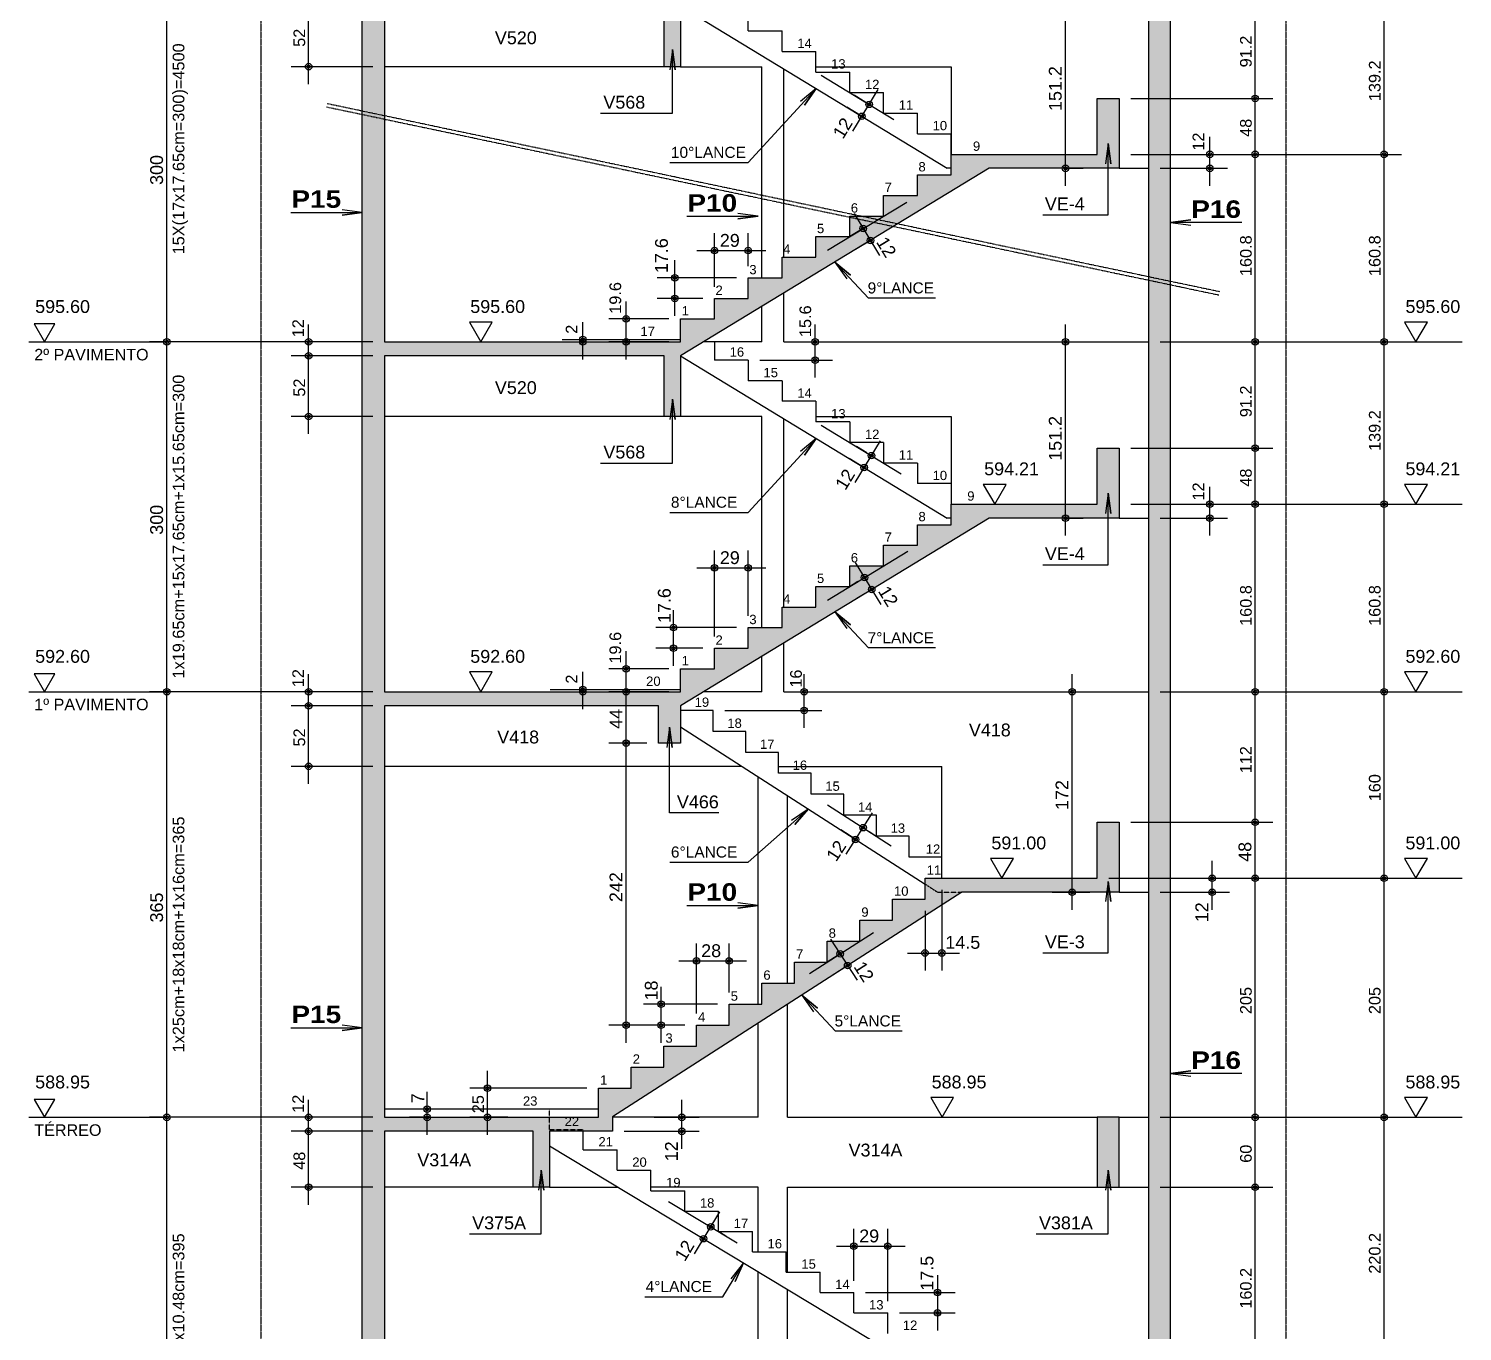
# Model space of a CAD drawing. Extents: x 0 to 5945, y 0 to 4205.
# Drawn here: x 2977 to 4207, y 2349 to 3466 of the extents above; entities that cross this region are included whole.
import ezdxf

# ---------------------------------------------------------------- set-up
doc = ezdxf.new("R2010")
doc.units = 0
doc.header["$MEASUREMENT"] = 0
for name, pattern in [('ESTILO_TQS_0002', [0.4, 0.1, -0.3]), ('ESTILO_TQS_0006', [0.3, 0.2, -0.1]), ('ESTILO_TQS_0007', [2.1, 1.5, -0.2, 0.2, -0.2])]:
    doc.linetypes.add(name, pattern=pattern)
for name, color, linetype in [('MTH-224', 4, 'CONTINUOUS'), ('MTH-230', 1, 'CONTINUOUS'), ('MTH-COTAS7', 31, 'CONTINUOUS'), ('MTH-EIXO-215', 1, 'CONTINUOUS'), ('MTH-EIXO-217', 8, 'CONTINUOUS'), ('MTH-FACE-VIGA', 7, 'CONTINUOUS'), ('MTH-LINHA-CORTE', 5, 'CONTINUOUS'), ('MTH-SIMB_COTA', 3, 'CONTINUOUS'), ('MTH-SOMBRA21', 150, 'CONTINUOUS'), ('MTH-TXT', 4, 'CONTINUOUS'), ('MTH-TXT-NEGRITO', 5, 'CONTINUOUS'), ('MTH-TXT-NOTAS', 3, 'CONTINUOUS'), ('MTH-VIGA-INVERTIDA', 7, 'ESTILO_TQS_0002')]:
    doc.layers.add(name, color=color, linetype=linetype)
doc.styles.add('TQS_ARIAL', font='arial.ttf')
doc.styles.add('TQS_ARIAL_BLACK', font='ariblk.ttf')

msp = doc.modelspace()

# ---------------------------------------------------------------- linework, layer by layer
at = {"layer": 'MTH-224', "linetype": 'Continuous'}
for points in [[(2982.285921, 3212.512224), (2991.142172, 3197.173489), (2999.997542, 3212.512224), (2982.285921, 3212.512224)], [(3355.32862, 3214.173489), (3365.143623, 3197.173489), (3374.958564, 3214.173489), (3355.32862, 3214.173489)], [(4157.123529, 3214.173489), (4166.938531, 3197.173489), (4176.753473, 3214.173489), (4157.123529, 3214.173489)], [(3795.930524, 3074.997019), (3805.745527, 3057.997019), (3815.560468, 3074.997019), (3795.930524, 3074.997019)], [(4157.123529, 3074.997019), (4166.938531, 3057.997019), (4176.753473, 3074.997019), (4157.123529, 3074.997019)], [(3355.32862, 2914.173489), (3365.143623, 2897.173489), (3374.958564, 2914.173489), (3355.32862, 2914.173489)], [(4157.123529, 2914.173489), (4166.938531, 2897.173489), (4176.753473, 2914.173489), (4157.123529, 2914.173489)], [(2982.285921, 2912.512224), (2991.142172, 2897.173489), (2999.997542, 2912.512224), (2982.285921, 2912.512224)], [(3802.133055, 2754.173489), (3811.948058, 2737.173489), (3821.762999, 2754.173489), (3802.133055, 2754.173489)], [(4157.123529, 2754.173489), (4166.938531, 2737.173489), (4176.753473, 2754.173489), (4157.123529, 2754.173489)], [(2982.285921, 2547.512224), (2991.142172, 2532.173489), (2999.997542, 2547.512224), (2982.285921, 2547.512224)], [(3750.916202, 2549.173489), (3760.731204, 2532.173489), (3770.546146, 2549.173489), (3750.916202, 2549.173489)], [(4157.123529, 2549.173489), (4166.938531, 2532.173489), (4176.753473, 2549.173489), (4157.123529, 2549.173489)]]:
    msp.add_lwpolyline(points, dxfattribs=at)
at = {"layer": 'MTH-230', "linetype": 'Continuous'}
for p, q in [((3657.037167, 3425.812862), (3719.241651, 3387.960235)), ((3662.425238, 3275.812862), (3730.258094, 3317.090462)), ((3657.037167, 3125.812862), (3725.538599, 3084.128421)), ((3662.425238, 2975.812862), (3731.383666, 3017.775394)), ((3662.441966, 2800.198713), (3717.107063, 2765.056865)), ((3646.931393, 2655.49861), (3701.851012, 2690.80408)), ((3526.175976, 2460.102578), (3585.003874, 2424.647083))]:
    msp.add_line(p, q, dxfattribs=at)
at = {"layer": 'MTH-COTAS7', "linetype": 'Continuous'}
for p, q in [((3095.977288, 3182.173489), (3095.977288, 3512.173489)), ((3866.453418, 3330.997019), (3866.453418, 3512.173489)), ((4029.073824, 3390.997019), (4029.073824, 3512.173489)), ((4139.553257, 3342.997019), (4139.553257, 3512.173489)), ((3217.542299, 3418.173489), (3217.542299, 3500.173489)), ((3272.481207, 3433.173489), (3202.542299, 3433.173489)), ((4029.073824, 3342.997019), (4029.073824, 3420.997019)), ((3684.013151, 3377.791597), (3705.846198, 3413.670571)), ((3695.201483, 3402.58914), (3685.234661, 3408.654144)), ((3922.481202, 3405.997019), (4044.073824, 3405.997019)), ((3922.481202, 3405.997019), (4044.073824, 3405.997019)), ((3690.701207, 3391.28073), (3678.996724, 3398.403134)), ((3990.215479, 3330.997019), (3990.215479, 3372.997019)), ((4029.073824, 3182.173489), (4029.073824, 3372.997019)), ((4139.553257, 3182.173489), (4139.553257, 3372.997019)), ((3922.481202, 3357.997019), (4154.553257, 3357.997019)), ((3922.481202, 3357.997019), (4154.553257, 3357.997019)), ((3986.516278, 3357.997019), (4005.215479, 3357.997019)), ((4015.215479, 3357.997019), (4044.073824, 3357.997019)), ((4015.215479, 3357.997019), (4044.073824, 3357.997019)), ((3866.663282, 3345.997019), (3881.453418, 3345.997019)), ((3947.481205, 3345.997019), (4005.215479, 3345.997019)), ((3685.131666, 3307.189105), (3706.964924, 3271.309784)), ((3694.258485, 3295.184006), (3680.115239, 3286.577568)), ((3565.481202, 3244.467607), (3565.481202, 3290.414995)), ((3594.481202, 3262.114666), (3594.481202, 3290.414995)), ((3701.199105, 3285.360117), (3686.353387, 3276.326211)), ((3550.481202, 3275.414995), (3609.481202, 3275.414995)), ((3531.461225, 3219.467607), (3531.461225, 3267.114666)), ((3584.481202, 3252.114666), (3516.461225, 3252.114666)), ((3555.481202, 3234.467607), (3516.461225, 3234.467607)), ((3489.831724, 3182.173489), (3489.831724, 3231.820548)), ((3095.977288, 2882.173489), (3095.977288, 3212.173489)), ((3217.542299, 3170.173489), (3217.542299, 3212.173489)), ((3452.512721, 3182.173489), (3452.512721, 3214.173489)), ((3526.481202, 3216.820548), (3474.831724, 3216.820548)), ((3651.764009, 3166.526431), (3651.764009, 3212.173489)), ((3866.453418, 3030.997019), (3866.453418, 3212.173489)), ((4029.073824, 3090.997019), (4029.073824, 3212.173489)), ((4139.553257, 3042.997019), (4139.553257, 3212.173489)), ((2977.491118, 3197.173489), (3095.977288, 3197.173489)), ((3253.481207, 3197.173489), (3080.977288, 3197.173489)), ((3253.481207, 3197.173489), (3080.977288, 3197.173489)), ((3272.481207, 3197.173489), (3202.542299, 3197.173489)), ((3217.542299, 3118.173489), (3217.542299, 3200.173489)), ((3460.240665, 3197.173489), (3467.512721, 3197.173489)), ((3460.392135, 3199.173489), (3467.512721, 3199.173489)), ((3526.481202, 3197.173489), (3474.831724, 3197.173489)), ((3651.127767, 3197.173489), (3666.764009, 3197.173489)), ((3869.13831, 3197.173489), (3881.453418, 3197.173489)), ((3947.481205, 3197.173489), (4154.553257, 3197.173489)), ((3947.481205, 3197.173489), (4154.553257, 3197.173489)), ((3947.481205, 3197.173489), (4044.073824, 3197.173489)), ((4005.777515, 3197.173489), (4044.073824, 3197.173489)), ((4139.553257, 3197.173489), (4206.66094, 3197.173489)), ((3272.481207, 3185.173489), (3202.542299, 3185.173489)), ((3272.481207, 3185.173489), (3202.542299, 3185.173489)), ((3604.481202, 3181.526431), (3666.764009, 3181.526431)), ((3272.481207, 3133.173489), (3202.542299, 3133.173489)), ((3686.047893, 3076.552584), (3707.881309, 3112.432166)), ((4029.073824, 3042.997019), (4029.073824, 3120.997019)), ((3695.972513, 3102.119954), (3687.269772, 3107.415739)), ((3922.481202, 3105.997019), (4044.073824, 3105.997019)), ((3922.481202, 3105.997019), (4044.073824, 3105.997019)), ((3693.531307, 3089.557727), (3681.031466, 3097.164122)), ((3990.215479, 3030.997019), (3990.215479, 3072.997019)), ((4029.073824, 2882.173489), (4029.073824, 3072.997019)), ((4139.553257, 2882.173489), (4139.553257, 3072.997019)), ((3922.481202, 3057.997019), (4154.553257, 3057.997019)), ((3922.481202, 3057.997019), (4154.553257, 3057.997019)), ((3932.481202, 3057.997019), (4044.073824, 3057.997019)), ((3986.516278, 3057.997019), (4005.215479, 3057.997019)), ((4015.215479, 3057.997019), (4044.073824, 3057.997019)), ((4139.553257, 3057.997019), (4206.66094, 3057.997019)), ((3866.663282, 3045.997019), (3881.453418, 3045.997019)), ((3947.481205, 3045.997019), (4005.215479, 3045.997019)), ((3565.481202, 2944.467607), (3565.481202, 3018.313555)), ((3594.481202, 2962.114666), (3594.481202, 3018.313555)), ((3550.481202, 3003.313555), (3609.481202, 3003.313555)), ((3686.222785, 3007.853072), (3708.055939, 2971.973923)), ((3688.361797, 2991.595758), (3681.206358, 2987.241535)), ((3694.573559, 2981.328579), (3687.444402, 2976.99035)), ((3530.24789, 2919.467607), (3530.24789, 2967.114666)), ((3584.481202, 2952.114666), (3515.24789, 2952.114666)), ((3489.831724, 2882.173489), (3489.831724, 2931.820548)), ((3555.481202, 2934.467607), (3515.24789, 2934.467607)), ((3452.512721, 2882.173489), (3452.512721, 2914.173489)), ((3526.481202, 2916.820548), (3474.831724, 2916.820548)), ((3095.977288, 2517.173489), (3095.977288, 2912.173489)), ((3217.542299, 2870.173489), (3217.542299, 2912.173489)), ((3489.831724, 2838.173489), (3489.831724, 2912.173489)), ((3642.451827, 2866.173489), (3642.451827, 2912.173489)), ((3872.234979, 2710.173489), (3872.234979, 2912.173489)), ((4029.073824, 2770.173489), (4029.073824, 2912.173489)), ((4139.553257, 2722.173489), (4139.553257, 2912.173489)), ((2977.491118, 2897.173489), (3095.977288, 2897.173489)), ((3253.481207, 2897.173489), (3080.977288, 2897.173489)), ((3253.481207, 2897.173489), (3080.977288, 2897.173489)), ((3272.481207, 2897.173489), (3202.542299, 2897.173489)), ((3217.542299, 2818.173489), (3217.542299, 2900.173489)), ((3460.240665, 2897.173489), (3467.512721, 2897.173489)), ((3460.392135, 2899.173489), (3467.512721, 2899.173489)), ((3526.481202, 2897.173489), (3474.831724, 2897.173489)), ((3490.656463, 2897.173489), (3474.831724, 2897.173489)), ((3634.981206, 2897.173489), (3657.451827, 2897.173489)), ((3872.88213, 2897.173489), (3887.234979, 2897.173489)), ((3947.481205, 2897.173489), (4154.553257, 2897.173489)), ((3947.481205, 2897.173489), (4044.073824, 2897.173489)), ((3947.481205, 2897.173489), (4154.553257, 2897.173489)), ((4024.093691, 2897.173489), (4044.073824, 2897.173489)), ((4139.553257, 2897.173489), (4206.66094, 2897.173489)), ((3272.481207, 2885.173489), (3202.542299, 2885.173489)), ((3272.481207, 2885.173489), (3202.542299, 2885.173489)), ((3574.481202, 2881.173489), (3657.451827, 2881.173489)), ((3489.831724, 2596.173489), (3489.831724, 2868.173489)), ((3507.481202, 2853.173489), (3474.831724, 2853.173489)), ((3507.481202, 2853.173489), (3474.831724, 2853.173489)), ((3272.481207, 2833.173489), (3202.542299, 2833.173489)), ((3678.364092, 2757.865259), (3701.0759, 2793.194738)), ((4029.073824, 2722.173489), (4029.073824, 2800.173489)), ((3686.67712, 2770.353294), (3673.857778, 2778.5943)), ((3922.481202, 2785.173489), (4044.073824, 2785.173489)), ((3993.277513, 2785.173489), (4044.073824, 2785.173489)), ((3698.186299, 2777.220213), (3705.582213, 2772.465697)), ((3992.118312, 2710.173489), (3992.118312, 2752.173489)), ((4029.073824, 2517.173489), (4029.073824, 2752.173489)), ((4139.553257, 2517.173489), (4139.553257, 2752.173489)), ((3903.481202, 2737.173489), (4044.073824, 2737.173489)), ((3903.481202, 2737.173489), (4154.553257, 2737.173489)), ((3903.481202, 2737.173489), (4154.553257, 2737.173489)), ((3966.481205, 2737.173489), (4007.118312, 2737.173489)), ((3983.777513, 2737.173489), (4044.073824, 2737.173489)), ((4139.553257, 2737.173489), (4206.66094, 2737.173489)), ((3760.481202, 2727.173489), (3760.481202, 2658.093479)), ((3854.993415, 2725.173489), (3887.234979, 2725.173489)), ((3947.481205, 2725.173489), (4007.118312, 2725.173489)), ((3745.981205, 2709.173489), (3745.981205, 2658.093479)), ((3549.981205, 2621.173489), (3549.981205, 2681.254391)), ((3577.981205, 2639.173489), (3577.981205, 2681.254391)), ((3665.068146, 2684.990077), (3687.779912, 2649.660663)), ((3672.858222, 2672.165858), (3660.561833, 2664.261036)), ((3730.981205, 2673.093479), (3775.481202, 2673.093479)), ((3534.981205, 2666.254391), (3592.981205, 2666.254391)), ((3678.106959, 2661.27446), (3667.050871, 2654.166976)), ((3519.661304, 2596.173489), (3519.661304, 2644.173489)), ((3567.981205, 2629.173489), (3504.661304, 2629.173489)), ((3539.981205, 2611.173489), (3474.831724, 2611.173489)), ((3539.981205, 2611.173489), (3504.661304, 2611.173489)), ((3370.788961, 2517.173489), (3370.788961, 2572.173489)), ((3455.981205, 2557.173489), (3355.788961, 2557.173489)), ((3095.977288, 2122.173489), (3095.977288, 2547.173489)), ((3217.542299, 2505.173489), (3217.542299, 2547.173489)), ((3319.122039, 2517.173489), (3319.122039, 2554.173489)), ((3537.406054, 2505.173489), (3537.406054, 2547.173489)), ((4029.073824, 2457.173489), (4029.073824, 2547.173489)), ((4139.553257, 2296.956098), (4139.553257, 2547.173489)), ((2977.491118, 2532.173489), (3095.977288, 2532.173489)), ((3253.481207, 2532.173489), (3080.977288, 2532.173489)), ((3253.481207, 2532.173489), (3080.977288, 2532.173489)), ((3272.481207, 2532.173489), (3202.542299, 2532.173489)), ((3217.542299, 2457.173489), (3217.542299, 2535.173489)), ((3319.112812, 2539.173489), (3304.122039, 2539.173489)), ((3317.087655, 2532.173489), (3304.122039, 2532.173489)), ((3388.195435, 2532.173489), (3355.788961, 2532.173489)), ((3513.789892, 2532.173489), (3552.406054, 2532.173489)), ((3947.481205, 2532.173489), (4154.553257, 2532.173489)), ((3947.481205, 2532.173489), (4044.073824, 2532.173489)), ((3947.481205, 2532.173489), (4154.553257, 2532.173489)), ((3966.481205, 2532.173489), (4044.073824, 2532.173489)), ((4139.553257, 2532.173489), (4206.66094, 2532.173489)), ((3272.481207, 2520.173489), (3202.542299, 2520.173489)), ((3272.481207, 2520.173489), (3202.542299, 2520.173489)), ((3487.981205, 2520.173489), (3552.406054, 2520.173489)), ((4029.073824, 2296.956098), (4029.073824, 2487.173489)), ((3272.481207, 2472.173489), (3202.542299, 2472.173489)), ((3947.481205, 2472.173489), (4044.073824, 2472.173489)), ((4005.777515, 2472.173489), (4044.073824, 2472.173489)), ((3548.32573, 2415.227139), (3570.006385, 2451.199767)), ((3684.981205, 2391.869142), (3684.981205, 2436.644795)), ((3713.981205, 2374.390881), (3713.981205, 2436.644795)), ((3570.610746, 2433.321802), (3575.110544, 2430.60978)), ((3669.981205, 2421.644795), (3728.981205, 2421.644795)), ((3756.724076, 2396.869142), (3756.724076, 2349.390881)), ((3694.981205, 2381.869142), (3771.724076, 2381.869142)), ((3723.981205, 2364.390881), (3771.724076, 2364.390881))]:
    msp.add_line(p, q, dxfattribs=at)
for points in [[(3467.826026, 3393.173489), (3529.481202, 3393.173489), (3529.481202, 3447.94848), (3531.765411, 3430.598195), (3529.481202, 3447.94848), (3527.196994, 3430.598195)], [(3527.282415, 3350.934424), (3594.372249, 3350.934424), (3652.656699, 3414.427888), (3642.606434, 3400.101612), (3652.656699, 3414.427888), (3639.240976, 3403.190968)], [(3847.0709, 3305.997019), (3902.981202, 3305.997019), (3902.981202, 3367.31362), (3905.265411, 3349.963335), (3902.981202, 3367.31362), (3900.696994, 3349.963335)], [(3202.302173, 3308.145797), (3263.481207, 3308.145797), (3246.130922, 3305.861588), (3263.481207, 3308.145797), (3246.130922, 3310.430005)], [(3541.802172, 3304.836565), (3602.981206, 3304.836565), (3585.630921, 3302.552357), (3602.981206, 3304.836565), (3585.630921, 3307.120774)], [(4017.66024, 3299.509263), (3956.481205, 3299.509263), (3973.83149, 3301.793472), (3956.481205, 3299.509263), (3973.83149, 3297.225055)], [(3754.867627, 3234.70322), (3697.660951, 3234.70322), (3668.663282, 3265.561676), (3682.209234, 3254.482093), (3668.663282, 3265.561676), (3678.88006, 3251.35367)], [(3467.826026, 3093.173489), (3529.481202, 3093.173489), (3529.481202, 3147.94848), (3531.765411, 3130.598195), (3529.481202, 3147.94848), (3527.196994, 3130.598195)], [(3527.282415, 3050.934424), (3594.372249, 3050.934424), (3652.656699, 3114.427888), (3642.606434, 3100.101612), (3652.656699, 3114.427888), (3639.240976, 3103.190968)], [(3847.0709, 3005.997019), (3902.981202, 3005.997019), (3902.981202, 3067.31362), (3905.265411, 3049.963335), (3902.981202, 3067.31362), (3900.696994, 3049.963335)], [(3754.867627, 2934.70322), (3697.660951, 2934.70322), (3668.663282, 2965.561676), (3682.209234, 2954.482093), (3668.663282, 2965.561676), (3678.88006, 2951.35367)], [(3569.301573, 2793.173489), (3526.981202, 2793.173489), (3526.981202, 2866.761315), (3529.265411, 2849.41103), (3526.981202, 2866.761315), (3524.696994, 2849.41103)], [(3527.282415, 2750.934424), (3594.372249, 2750.934424), (3645.938738, 2796.540395), (3634.455376, 2783.335001), (3645.938738, 2796.540395), (3631.428855, 2786.757077)], [(3847.0709, 2673.173489), (3902.981202, 2673.173489), (3902.981202, 2734.490091), (3905.265411, 2717.139806), (3902.981202, 2734.490091), (3900.696994, 2717.139806)], [(3541.802172, 2713.923666), (3602.981206, 2713.923666), (3585.630921, 2711.639457), (3602.981206, 2713.923666), (3585.630921, 2716.207874)], [(3726.499646, 2606.105357), (3669.29297, 2606.105357), (3640.295301, 2636.963813), (3653.841253, 2625.88423), (3640.295301, 2636.963813), (3650.512079, 2622.755807)], [(3202.302173, 2608.988795), (3263.481207, 2608.988795), (3246.130922, 2606.704587), (3263.481207, 2608.988795), (3246.130922, 2611.273003)], [(4017.66024, 2569.706024), (3956.481205, 2569.706024), (3973.83149, 2571.990232), (3956.481205, 2569.706024), (3973.83149, 2567.421815)], [(3355.326028, 2432.173489), (3416.981205, 2432.173489), (3416.981205, 2486.94848), (3419.265413, 2469.598195), (3416.981205, 2486.94848), (3414.696997, 2469.598195)], [(3841.326026, 2432.173489), (3902.981202, 2432.173489), (3902.981202, 2486.94848), (3905.265411, 2469.598195), (3902.981202, 2486.94848), (3900.696994, 2469.598195)], [(3505.632545, 2378.328766), (3572.722379, 2378.328766), (3590.429039, 2407.362544), (3583.34534, 2391.360319), (3590.429039, 2407.362544), (3579.44503, 2393.738978)]]:
    msp.add_lwpolyline(points, dxfattribs=at)
at = {"layer": 'MTH-EIXO-215', "linetype": 'Continuous'}
for p, q in [((3434.859537, 3199.173489), (3536.481202, 3199.173489)), ((3424.691154, 2899.173489), (3536.481202, 2899.173489)), ((3465.981205, 2539.173489), (3282.481207, 2539.173489))]:
    msp.add_line(p, q, dxfattribs=at)
at = {"layer": 'MTH-EIXO-217', "linetype": 'ESTILO_TQS_0007'}
for p, q in [((3176.501102, 3877.013729), (3176.501102, 1319.108542)), ((4055.323308, 3877.013729), (4055.323308, 1320.368833)), ((3232.762017, 3398.715164), (3997.774762, 3237.474354)), ((3233.38073, 3401.65067), (3998.393475, 3240.40986))]:
    msp.add_line(p, q, dxfattribs=at)
at = {"layer": 'MTH-FACE-VIGA', "linetype": 'Continuous'}
for p, q in [((3536.481202, 3485.126334), (3765.117043, 3345.997019)), ((3594.481202, 3463.879372), (3594.481202, 3481.526431)), ((3594.481202, 3463.879372), (3623.481202, 3463.879372)), ((3623.481202, 3446.232313), (3623.481202, 3463.879372)), ((3623.481202, 3446.232313), (3652.481202, 3446.232313)), ((3652.481202, 3428.585254), (3652.481202, 3446.232313)), ((3522.481202, 3433.173489), (3282.481207, 3433.173489)), ((3536.481202, 3433.173489), (3605.981206, 3433.173489)), ((3605.981206, 3252.114666), (3605.981206, 3433.173489)), ((3624.981206, 3269.761725), (3624.981206, 3431.272376)), ((3652.481202, 3433.173489), (3768.481202, 3433.173489)), ((3768.481202, 3433.173489), (3768.481202, 3357.997019)), ((3652.481202, 3428.585254), (3681.481202, 3428.585254)), ((3681.481202, 3410.938195), (3681.481202, 3428.585254)), ((3681.481202, 3410.938195), (3710.481202, 3410.938195)), ((3710.481202, 3393.291136), (3710.481202, 3410.938195)), ((3710.481202, 3393.291136), (3739.481202, 3393.291136)), ((3739.481202, 3375.644078), (3739.481202, 3393.291136)), ((3739.481202, 3375.644078), (3768.481202, 3375.644078)), ((3768.481202, 3357.997019), (3768.481202, 3375.644078)), ((3768.481202, 3345.997019), (3765.117043, 3345.997019)), ((3912.481202, 3345.997019), (3937.481205, 3345.997019)), ((3624.981206, 3197.173489), (3624.981206, 3238.980292)), ((3605.981206, 3197.173489), (3605.981206, 3227.418425)), ((3605.981206, 3197.173489), (3556.27951, 3197.173489)), ((3565.481202, 3197.173489), (3565.481202, 3181.526431)), ((3624.981206, 3197.173489), (3937.481205, 3197.173489)), ((3536.481202, 3185.126334), (3765.117043, 3045.997019)), ((3594.481202, 3181.526431), (3565.481202, 3181.526431)), ((3594.481202, 3181.526431), (3594.481202, 3163.879372)), ((3623.481202, 3163.879372), (3594.481202, 3163.879372)), ((3623.481202, 3163.879372), (3623.481202, 3146.232313)), ((3652.481202, 3146.232313), (3623.481202, 3146.232313)), ((3652.481202, 3146.232313), (3652.481202, 3128.585254)), ((3522.481202, 3133.173489), (3282.481207, 3133.173489)), ((3624.981206, 2969.761725), (3624.981206, 3131.272376)), ((3652.481202, 3133.173489), (3768.481202, 3133.173489)), ((3681.481202, 3128.585254), (3652.481202, 3128.585254)), ((3681.481202, 3128.585254), (3681.481202, 3110.938195)), ((3768.481202, 3133.173489), (3768.481202, 3075.644078)), ((3710.481202, 3110.938195), (3681.481202, 3110.938195)), ((3710.481202, 3110.938195), (3710.481202, 3093.291136)), ((3739.481202, 3093.291136), (3710.481202, 3093.291136)), ((3739.481202, 3093.291136), (3739.481202, 3075.644078)), ((3768.481202, 3075.644078), (3739.481202, 3075.644078)), ((3768.481202, 3075.644078), (3768.481202, 3057.997019)), ((3768.481202, 3045.997019), (3765.117043, 3045.997019)), ((3912.481202, 3045.997019), (3937.481205, 3045.997019)), ((3624.981206, 2897.173489), (3624.981206, 2938.980292)), ((3605.981206, 2897.173489), (3605.981206, 2927.418426)), ((3605.981206, 2897.173489), (3556.278695, 2897.173489)), ((3624.981206, 2897.173489), (3937.481205, 2897.173489)), ((3564.481202, 2881.173489), (3536.481202, 2881.173489)), ((3564.481202, 2863.173489), (3564.481202, 2881.173489)), ((3536.481202, 2866.908449), (3745.981278, 2732.228989)), ((3592.481202, 2863.173489), (3564.481202, 2863.173489)), ((3592.481202, 2845.173489), (3592.481202, 2863.173489)), ((3620.481202, 2845.173489), (3592.481202, 2845.173489)), ((3620.481202, 2827.173489), (3620.481202, 2845.173489)), ((3588.957479, 2833.173489), (3282.481207, 2833.173489)), ((3620.481202, 2833.173489), (3760.481202, 2833.173489)), ((3648.481202, 2827.173489), (3620.481202, 2827.173489)), ((3648.481202, 2809.173489), (3648.481202, 2827.173489)), ((3760.481202, 2737.173489), (3760.481202, 2833.173489)), ((3602.981206, 2629.173489), (3602.981206, 2824.15818)), ((3627.981206, 2647.173489), (3627.981206, 2808.568766)), ((3676.481202, 2809.173489), (3648.481202, 2809.173489)), ((3676.481202, 2791.173489), (3676.481202, 2809.173489)), ((3704.481202, 2791.173489), (3676.481202, 2791.173489)), ((3704.481202, 2773.173489), (3704.481202, 2791.173489)), ((3732.481202, 2773.173489), (3704.481202, 2773.173489)), ((3732.481202, 2755.173489), (3732.481202, 2773.173489)), ((3760.481202, 2755.173489), (3732.481202, 2755.173489)), ((3760.481202, 2737.173489), (3760.481202, 2755.173489)), ((3912.481202, 2725.173489), (3937.481205, 2725.173489)), ((3627.981206, 2532.173489), (3627.981206, 2629.050647)), ((3602.981206, 2532.173489), (3602.981206, 2612.979219)), ((3602.981206, 2532.173489), (3477.981205, 2532.173489)), ((3627.981206, 2532.173489), (3893.481202, 2532.173489)), ((3912.481202, 2532.173489), (3937.481205, 2532.173489)), ((3452.981205, 2504.216968), (3452.981205, 2520.173489)), ((3423.981205, 2507.684255), (3768.64459, 2299.956098)), ((3452.981205, 2504.216968), (3481.981205, 2504.216968)), ((3481.981205, 2486.738707), (3481.981205, 2504.216968)), ((3481.981205, 2486.738707), (3510.981205, 2486.738707)), ((3510.981205, 2469.260446), (3510.981205, 2486.738707)), ((3409.981205, 2472.173489), (3282.481207, 2472.173489)), ((3423.981205, 2472.173489), (3482.900809, 2472.173489)), ((3602.981206, 2472.173489), (3510.981205, 2472.173489)), ((3602.981206, 2416.825663), (3602.981206, 2472.173489)), ((3627.981206, 2399.347403), (3627.981206, 2472.173489)), ((3627.981206, 2472.173489), (3893.481202, 2472.173489)), ((3912.481202, 2472.173489), (3937.481205, 2472.173489)), ((3510.981205, 2469.260446), (3539.981205, 2469.260446)), ((3539.981205, 2451.782185), (3539.981205, 2469.260446)), ((3539.981205, 2451.782185), (3568.981205, 2451.782185)), ((3568.981205, 2434.303924), (3568.981205, 2451.782185)), ((3568.981205, 2434.303924), (3597.981205, 2434.303924)), ((3597.981205, 2416.825663), (3597.981205, 2434.303924)), ((3597.981205, 2416.825663), (3626.981205, 2416.825663)), ((3626.981205, 2399.347403), (3626.981205, 2416.825663)), ((3602.981206, 2207.086533), (3602.981206, 2399.801196)), ((3626.981205, 2399.347403), (3655.981205, 2399.347403)), ((3655.981205, 2381.869142), (3655.981205, 2399.347403)), ((3627.981206, 2224.564794), (3627.981206, 2384.73373)), ((3655.981205, 2381.869142), (3684.981205, 2381.869142)), ((3684.981205, 2364.390881), (3684.981205, 2381.869142)), ((3684.981205, 2364.390881), (3713.981205, 2364.390881)), ((3713.981205, 2346.91262), (3713.981205, 2364.390881))]:
    msp.add_line(p, q, dxfattribs=at)
msp.add_lwpolyline([(3605.981206, 2952.114666), (3605.981206, 3133.173489), (3536.481202, 3133.173489)], dxfattribs=at)
at = {"layer": 'MTH-LINHA-CORTE', "linetype": 'Continuous'}
for points in [[(3263.481207, 1657.173489), (3263.481207, 3862.013729)], [(3937.481205, 3862.013729), (3937.481205, 1657.173489), (3885.628731, 1657.173489), (3885.628731, 1412.173489), (4055.323308, 1412.173489), (4055.323308, 1657.173489), (3956.481205, 1657.173489), (3956.481205, 3862.013729), (3937.481205, 3862.013729)], [(3282.481207, 3485.173489), (3282.481207, 3197.173489), (3536.481202, 3197.173489), (3536.481202, 3216.820548), (3565.481202, 3216.820548), (3565.481202, 3234.467607), (3594.481202, 3234.467607), (3594.481202, 3252.114666), (3623.481202, 3252.114666), (3623.481202, 3269.761725), (3652.481202, 3269.761725), (3652.481202, 3287.408784), (3681.481202, 3287.408784), (3681.481202, 3305.055842), (3710.481202, 3305.055842), (3710.481202, 3322.702901), (3739.481202, 3322.702901), (3739.481202, 3340.34996), (3768.481202, 3340.34996), (3768.481202, 3357.997019), (3893.481202, 3357.997019), (3893.481202, 3405.997019), (3912.481202, 3405.997019), (3912.481202, 3345.997019), (3800.845361, 3345.997019), (3536.481202, 3185.126334), (3536.481202, 3133.173489), (3522.481202, 3133.173489), (3522.481202, 3185.173489), (3282.481207, 3185.173489), (3282.481207, 2897.173489), (3536.481202, 2897.173489), (3536.481202, 2916.820548), (3565.481202, 2916.820548), (3565.481202, 2934.467607), (3594.481202, 2934.467607), (3594.481202, 2952.114666), (3623.481202, 2952.114666), (3623.481202, 2969.761725), (3652.481202, 2969.761725), (3652.481202, 2987.408784), (3681.481202, 2987.408784), (3681.481202, 3005.055842), (3710.481202, 3005.055842), (3710.481202, 3022.702901), (3739.481202, 3022.702901), (3739.481202, 3040.34996), (3768.481202, 3040.34996), (3768.481202, 3057.997019), (3893.481202, 3057.997019), (3893.481202, 3105.997019), (3912.481202, 3105.997019), (3912.481202, 3045.997019), (3800.845361, 3045.997019), (3536.481202, 2885.126334), (3536.481202, 2853.173489), (3517.481202, 2853.173489), (3517.481202, 2885.173489), (3282.481207, 2885.173489), (3282.481207, 2532.173489), (3465.981205, 2532.173489), (3465.981205, 2557.173489), (3493.981205, 2557.173489), (3493.981205, 2575.173489), (3521.981205, 2575.173489), (3521.981205, 2593.173489), (3549.981205, 2593.173489), (3549.981205, 2611.173489), (3577.981205, 2611.173489), (3577.981205, 2629.173489), (3605.981205, 2629.173489), (3605.981205, 2647.173489), (3633.981205, 2647.173489), (3633.981205, 2665.173489), (3661.981205, 2665.173489), (3661.981205, 2683.173489), (3689.981205, 2683.173489), (3689.981205, 2701.173489), (3717.981205, 2701.173489), (3717.981205, 2719.173489), (3745.981205, 2719.173489), (3745.981205, 2737.173489)], [(3536.481202, 3485.126334), (3536.481202, 3433.173489), (3522.481202, 3433.173489), (3522.481202, 3485.173489)], [(3745.981205, 2737.173489), (3893.481202, 2737.173489), (3893.481202, 2785.173489), (3912.481202, 2785.173489), (3912.481202, 2725.173489), (3777.505628, 2725.173489), (3477.981205, 2532.622075), (3477.981205, 2520.173489), (3423.981205, 2520.173489), (3423.981205, 2472.173489), (3409.981205, 2472.173489), (3409.981205, 2520.173489), (3282.481207, 2520.173489), (3282.481207, 2137.173489)], [(3912.481202, 2532.173489), (3893.481202, 2532.173489), (3893.481202, 2472.173489), (3912.481202, 2472.173489), (3912.481202, 2532.173489)]]:
    msp.add_lwpolyline(points, dxfattribs=at)
at = {"layer": 'MTH-SIMB_COTA', "linetype": 'Continuous'}
for centre, radius in [((3217.542299, 3433.173489), 2.8), ((3217.542299, 3433.173489), 1.4), ((4029.073824, 3405.997019), 2.8), ((4029.073824, 3405.997019), 2.8), ((4029.073824, 3405.997019), 1.4), ((4029.073824, 3405.997019), 1.4), ((3691.810706, 3390.605579), 2.8), ((3698.048643, 3400.856589), 2.8), ((3698.048643, 3400.856589), 1.4), ((3691.810706, 3390.605579), 1.4), ((3990.215479, 3357.997019), 2.8), ((3990.215479, 3357.997019), 1.4), ((4029.073824, 3357.997019), 2.8), ((4029.073824, 3357.997019), 2.8), ((4029.073824, 3357.997019), 1.4), ((4029.073824, 3357.997019), 1.4), ((4139.553257, 3357.997019), 2.8), ((4139.553257, 3357.997019), 2.8), ((4139.553257, 3357.997019), 1.4), ((4139.553257, 3357.997019), 1.4), ((3866.453418, 3345.997019), 2.8), ((3866.453418, 3345.997019), 1.4), ((3990.215479, 3345.997019), 2.8), ((3990.215479, 3345.997019), 1.4), ((3692.929221, 3294.375123), 2.8), ((3692.929221, 3294.375123), 1.4), ((3699.167369, 3284.123766), 2.8), ((3699.167369, 3284.123766), 1.4), ((3565.481202, 3275.414995), 2.8), ((3565.481202, 3275.414995), 1.4), ((3594.481202, 3275.414995), 2.8), ((3594.481202, 3275.414995), 1.4), ((3531.461225, 3252.114666), 2.8), ((3531.461225, 3252.114666), 1.4), ((3531.461225, 3234.467607), 2.8), ((3531.461225, 3234.467607), 1.4), ((3489.831724, 3216.820548), 2.8), ((3489.831724, 3216.820548), 1.4), ((3095.977288, 3197.173489), 2.8), ((3095.977288, 3197.173489), 2.8), ((3095.977288, 3197.173489), 1.4), ((3095.977288, 3197.173489), 1.4), ((3217.542299, 3197.173489), 2.8), ((3217.542299, 3197.173489), 1.4), ((3452.512721, 3199.173489), 2.8), ((3452.512721, 3197.173489), 2.8), ((3452.512721, 3199.173489), 1.4), ((3452.512721, 3197.173489), 1.4), ((3489.831724, 3197.173489), 2.8), ((3489.831724, 3197.173489), 1.4), ((3651.764009, 3197.173489), 2.8), ((3651.764009, 3197.173489), 1.4), ((3866.453418, 3197.173489), 2.8), ((3866.453418, 3197.173489), 1.4), ((4029.073824, 3197.173489), 2.8), ((4029.073824, 3197.173489), 2.8), ((4029.073824, 3197.173489), 1.4), ((4029.073824, 3197.173489), 1.4), ((4139.553257, 3197.173489), 2.8), ((4139.553257, 3197.173489), 2.8), ((4139.553257, 3197.173489), 1.4), ((4139.553257, 3197.173489), 1.4), ((3217.542299, 3185.173489), 2.8), ((3217.542299, 3185.173489), 2.8), ((3217.542299, 3185.173489), 1.4), ((3217.542299, 3185.173489), 1.4), ((3651.764009, 3181.526431), 2.8), ((3651.764009, 3181.526431), 1.4), ((3217.542299, 3133.173489), 2.8), ((3217.542299, 3133.173489), 1.4), ((3700.083754, 3099.618184), 2.8), ((3700.083754, 3099.618184), 1.4), ((4029.073824, 3105.997019), 2.8), ((4029.073824, 3105.997019), 2.8), ((4029.073824, 3105.997019), 1.4), ((4029.073824, 3105.997019), 1.4), ((3693.845448, 3089.366567), 2.8), ((3693.845448, 3089.366567), 1.4), ((3990.215479, 3057.997019), 2.8), ((4029.073824, 3057.997019), 2.8), ((4029.073824, 3057.997019), 2.8), ((4139.553257, 3057.997019), 2.8), ((4139.553257, 3057.997019), 2.8), ((3866.453418, 3045.997019), 2.8), ((3990.215479, 3045.997019), 2.8), ((3990.215479, 3057.997019), 1.4), ((4029.073824, 3057.997019), 1.4), ((4029.073824, 3057.997019), 1.4), ((4139.553257, 3057.997019), 1.4), ((4139.553257, 3057.997019), 1.4), ((3866.453418, 3045.997019), 1.4), ((3990.215479, 3045.997019), 1.4), ((3565.481202, 3003.313555), 2.8), ((3565.481202, 3003.313555), 1.4), ((3594.481202, 3003.313555), 2.8), ((3594.481202, 3003.313555), 1.4), ((3694.02034, 2995.03909), 2.8), ((3694.02034, 2995.03909), 1.4), ((3700.258384, 2984.787905), 2.8), ((3700.258384, 2984.787905), 1.4), ((3530.24789, 2952.114666), 2.8), ((3530.24789, 2952.114666), 1.4), ((3530.24789, 2934.467607), 2.8), ((3530.24789, 2934.467607), 1.4), ((3489.831724, 2916.820548), 2.8), ((3489.831724, 2916.820548), 1.4), ((3452.512721, 2899.173489), 2.8), ((3095.977288, 2897.173489), 2.8), ((3095.977288, 2897.173489), 2.8), ((3095.977288, 2897.173489), 1.4), ((3095.977288, 2897.173489), 1.4), ((3217.542299, 2897.173489), 2.8), ((3217.542299, 2897.173489), 1.4), ((3452.512721, 2897.173489), 2.8), ((3452.512721, 2899.173489), 1.4), ((3452.512721, 2897.173489), 1.4), ((3489.831724, 2897.173489), 2.8), ((3489.831724, 2897.173489), 2.8), ((3489.831724, 2897.173489), 1.4), ((3489.831724, 2897.173489), 1.4), ((3642.451827, 2897.173489), 2.8), ((3642.451827, 2897.173489), 1.4), ((3872.234979, 2897.173489), 2.8), ((3872.234979, 2897.173489), 1.4), ((4029.073824, 2897.173489), 2.8), ((4029.073824, 2897.173489), 2.8), ((4029.073824, 2897.173489), 1.4), ((4029.073824, 2897.173489), 1.4), ((4139.553257, 2897.173489), 2.8), ((4139.553257, 2897.173489), 2.8), ((4139.553257, 2897.173489), 1.4), ((4139.553257, 2897.173489), 1.4), ((3217.542299, 2885.173489), 2.8), ((3217.542299, 2885.173489), 2.8), ((3217.542299, 2885.173489), 1.4), ((3217.542299, 2885.173489), 1.4), ((3642.451827, 2881.173489), 2.8), ((3642.451827, 2881.173489), 1.4), ((3489.831724, 2853.173489), 2.8), ((3489.831724, 2853.173489), 2.8), ((3489.831724, 2853.173489), 1.4), ((3489.831724, 2853.173489), 1.4), ((3217.542299, 2833.173489), 2.8), ((3217.542299, 2833.173489), 1.4), ((3692.964536, 2780.577061), 2.8), ((3692.964536, 2780.577061), 1.4), ((4029.073824, 2785.173489), 2.8), ((4029.073824, 2785.173489), 2.8), ((4029.073824, 2785.173489), 1.4), ((4029.073824, 2785.173489), 1.4), ((3686.475455, 2770.482936), 2.8), ((3686.475455, 2770.482936), 1.4), ((3992.118312, 2737.173489), 2.8), ((3992.118312, 2737.173489), 1.4), ((4029.073824, 2737.173489), 2.8), ((4029.073824, 2737.173489), 2.8), ((4029.073824, 2737.173489), 1.4), ((4029.073824, 2737.173489), 1.4), ((4139.553257, 2737.173489), 2.8), ((4139.553257, 2737.173489), 2.8), ((4139.553257, 2737.173489), 1.4), ((4139.553257, 2737.173489), 1.4), ((3872.234979, 2725.173489), 2.8), ((3872.234979, 2725.173489), 1.4), ((3992.118312, 2725.173489), 2.8), ((3992.118312, 2725.173489), 1.4), ((3549.981205, 2666.254391), 2.8), ((3549.981205, 2666.254391), 1.4), ((3577.981205, 2666.254391), 2.8), ((3577.981205, 2666.254391), 1.4), ((3673.17951, 2672.3724), 2.8), ((3673.17951, 2672.3724), 1.4), ((3745.981205, 2673.093479), 2.8), ((3745.981205, 2673.093479), 1.4), ((3760.481202, 2673.093479), 2.8), ((3760.481202, 2673.093479), 1.4), ((3679.668548, 2662.27834), 2.8), ((3679.668548, 2662.27834), 1.4), ((3519.661304, 2629.173489), 2.8), ((3519.661304, 2629.173489), 1.4), ((3489.831724, 2611.173489), 2.8), ((3489.831724, 2611.173489), 1.4), ((3519.661304, 2611.173489), 2.8), ((3519.661304, 2611.173489), 1.4), ((3370.788961, 2557.173489), 2.8), ((3370.788961, 2557.173489), 1.4), ((3095.977288, 2532.173489), 2.8), ((3095.977288, 2532.173489), 2.8), ((3095.977288, 2532.173489), 1.4), ((3095.977288, 2532.173489), 1.4), ((3217.542299, 2532.173489), 2.8), ((3217.542299, 2532.173489), 1.4), ((3319.122039, 2539.173489), 2.8), ((3319.122039, 2532.173489), 2.8), ((3319.122039, 2539.173489), 1.4), ((3319.122039, 2532.173489), 1.4), ((3370.788961, 2532.173489), 2.8), ((3370.788961, 2532.173489), 1.4), ((3537.406054, 2532.173489), 2.8), ((3537.406054, 2532.173489), 1.4), ((4029.073824, 2532.173489), 2.8), ((4029.073824, 2532.173489), 2.8), ((4029.073824, 2532.173489), 1.4), ((4029.073824, 2532.173489), 1.4), ((4139.553257, 2532.173489), 2.8), ((4139.553257, 2532.173489), 2.8), ((4139.553257, 2532.173489), 1.4), ((4139.553257, 2532.173489), 1.4), ((3217.542299, 2520.173489), 2.8), ((3217.542299, 2520.173489), 2.8), ((3217.542299, 2520.173489), 1.4), ((3217.542299, 2520.173489), 1.4), ((3537.406054, 2520.173489), 2.8), ((3537.406054, 2520.173489), 1.4), ((3217.542299, 2472.173489), 2.8), ((3217.542299, 2472.173489), 1.4), ((4029.073824, 2472.173489), 2.8), ((4029.073824, 2472.173489), 2.8), ((4029.073824, 2472.173489), 1.4), ((4029.073824, 2472.173489), 1.4), ((3562.263471, 2438.352693), 2.8), ((3562.263471, 2438.352693), 1.4), ((3556.068644, 2428.074212), 2.8), ((3556.068644, 2428.074212), 1.4), ((3684.981205, 2421.644795), 2.8), ((3684.981205, 2421.644795), 1.4), ((3713.981205, 2421.644795), 2.8), ((3713.981205, 2421.644795), 1.4), ((3756.724076, 2381.869142), 2.8), ((3756.724076, 2381.869142), 1.4), ((3756.724076, 2364.390881), 2.8), ((3756.724076, 2364.390881), 1.4)]:
    msp.add_circle(centre, radius, dxfattribs=at)
at = {"layer": 'MTH-SOMBRA21', "linetype": 'Continuous'}
for points in [[(3263.481207, 1657.173489), (3263.481207, 3862.013729), (3282.481207, 3862.013729)], [(3263.481207, 1657.173489), (3282.481207, 3862.013729), (3282.481207, 2137.173489)], [(3282.481207, 3197.173489), (3282.481207, 3862.013729), (3282.481207, 3485.173489)], [(3282.481207, 3197.173489), (3282.481207, 2137.173489), (3282.481207, 3862.013729)], [(3937.481205, 1657.173489), (3956.481205, 1657.173489), (3956.481205, 3862.013729)], [(3937.481205, 1657.173489), (3956.481205, 3862.013729), (3937.481205, 3862.013729)], [(3536.481202, 3485.126334), (3522.481202, 3433.173489), (3536.481202, 3497.173489)], [(3522.481202, 3433.173489), (3522.481202, 3485.173489), (3536.481202, 3497.173489)], [(3536.481202, 3433.173489), (3522.481202, 3433.173489), (3536.481202, 3485.126334)], [(3893.481202, 3405.997019), (3912.481202, 3405.997019), (3893.481202, 3357.997019)], [(3912.481202, 3405.997019), (3912.481202, 3345.997019), (3893.481202, 3357.997019)], [(3768.481202, 3340.34996), (3768.481202, 3357.997019), (3800.845361, 3345.997019)], [(3768.481202, 3357.997019), (3893.481202, 3357.997019), (3800.845361, 3345.997019)], [(3893.481202, 3357.997019), (3912.481202, 3345.997019), (3800.845361, 3345.997019)], [(3800.845361, 3345.997019), (3536.481202, 3197.173489), (3565.481202, 3216.820548)], [(3536.481202, 3185.126334), (3536.481202, 3197.173489), (3800.845361, 3345.997019)], [(3800.845361, 3345.997019), (3565.481202, 3216.820548), (3594.481202, 3234.467607)], [(3594.481202, 3234.467607), (3623.481202, 3252.114666), (3800.845361, 3345.997019)], [(3623.481202, 3252.114666), (3652.481202, 3269.761725), (3800.845361, 3345.997019)], [(3652.481202, 3269.761725), (3681.481202, 3287.408784), (3800.845361, 3345.997019)], [(3681.481202, 3287.408784), (3710.481202, 3305.055842), (3800.845361, 3345.997019)], [(3710.481202, 3305.055842), (3739.481202, 3322.702901), (3800.845361, 3345.997019)], [(3739.481202, 3322.702901), (3768.481202, 3340.34996), (3800.845361, 3345.997019)], [(3768.481202, 3340.34996), (3739.481202, 3322.702901), (3739.481202, 3340.34996)], [(3739.481202, 3322.702901), (3710.481202, 3305.055842), (3710.481202, 3322.702901)], [(3710.481202, 3305.055842), (3681.481202, 3287.408784), (3681.481202, 3305.055842)], [(3681.481202, 3287.408784), (3652.481202, 3269.761725), (3652.481202, 3287.408784)], [(3652.481202, 3269.761725), (3623.481202, 3252.114666), (3623.481202, 3269.761725)], [(3623.481202, 3252.114666), (3594.481202, 3234.467607), (3594.481202, 3252.114666)], [(3594.481202, 3234.467607), (3565.481202, 3216.820548), (3565.481202, 3234.467607)], [(3565.481202, 3216.820548), (3536.481202, 3197.173489), (3536.481202, 3216.820548)], [(3282.481207, 3197.173489), (3282.481207, 2897.173489), (3282.481207, 2137.173489)], [(3282.481207, 2897.173489), (3282.481207, 3185.173489), (3282.481207, 3197.173489)], [(3536.481202, 3197.173489), (3282.481207, 3185.173489), (3282.481207, 3197.173489)], [(3536.481202, 3197.173489), (3522.481202, 3185.173489), (3282.481207, 3185.173489)], [(3536.481202, 3185.126334), (3522.481202, 3133.173489), (3536.481202, 3197.173489)], [(3522.481202, 3133.173489), (3522.481202, 3185.173489), (3536.481202, 3197.173489)], [(3536.481202, 3133.173489), (3522.481202, 3133.173489), (3536.481202, 3185.126334)], [(3893.481202, 3105.997019), (3912.481202, 3105.997019), (3893.481202, 3057.997019)], [(3912.481202, 3105.997019), (3912.481202, 3045.997019), (3893.481202, 3057.997019)], [(3800.845361, 3045.997019), (3768.481202, 3057.997019), (3893.481202, 3057.997019)], [(3768.481202, 3040.34996), (3768.481202, 3057.997019), (3800.845361, 3045.997019)], [(3912.481202, 3045.997019), (3800.845361, 3045.997019), (3893.481202, 3057.997019)], [(3536.481202, 2885.126334), (3565.481202, 2916.820548), (3800.845361, 3045.997019)], [(3565.481202, 2916.820548), (3594.481202, 2934.467607), (3800.845361, 3045.997019)], [(3594.481202, 2934.467607), (3623.481202, 2952.114666), (3800.845361, 3045.997019)], [(3623.481202, 2952.114666), (3652.481202, 2969.761725), (3800.845361, 3045.997019)], [(3652.481202, 2969.761725), (3681.481202, 2987.408784), (3800.845361, 3045.997019)], [(3681.481202, 2987.408784), (3710.481202, 3005.055842), (3800.845361, 3045.997019)], [(3710.481202, 3005.055842), (3739.481202, 3022.702901), (3800.845361, 3045.997019)], [(3739.481202, 3022.702901), (3768.481202, 3040.34996), (3800.845361, 3045.997019)], [(3768.481202, 3040.34996), (3739.481202, 3022.702901), (3739.481202, 3040.34996)], [(3739.481202, 3022.702901), (3710.481202, 3005.055842), (3710.481202, 3022.702901)], [(3710.481202, 3005.055842), (3681.481202, 2987.408784), (3681.481202, 3005.055842)], [(3681.481202, 2987.408784), (3652.481202, 2969.761725), (3652.481202, 2987.408784)], [(3652.481202, 2969.761725), (3623.481202, 2952.114666), (3623.481202, 2969.761725)], [(3623.481202, 2952.114666), (3594.481202, 2934.467607), (3594.481202, 2952.114666)], [(3594.481202, 2934.467607), (3565.481202, 2916.820548), (3565.481202, 2934.467607)], [(3536.481202, 2916.820548), (3565.481202, 2916.820548), (3536.481202, 2897.173489)], [(3565.481202, 2916.820548), (3536.481202, 2885.126334), (3536.481202, 2897.173489)], [(3282.481207, 2520.173489), (3282.481207, 2897.173489), (3282.481207, 2532.173489)], [(3282.481207, 2532.173489), (3282.481207, 2897.173489), (3282.481207, 2885.173489)], [(3282.481207, 2897.173489), (3536.481202, 2897.173489), (3282.481207, 2885.173489)], [(3282.481207, 2885.173489), (3536.481202, 2897.173489), (3517.481202, 2885.173489)], [(3282.481207, 2137.173489), (3282.481207, 2897.173489), (3282.481207, 2520.173489)], [(3536.481202, 2897.173489), (3536.481202, 2853.173489), (3517.481202, 2885.173489)], [(3536.481202, 2885.126334), (3536.481202, 2853.173489), (3536.481202, 2897.173489)], [(3517.481202, 2885.173489), (3536.481202, 2853.173489), (3517.481202, 2853.173489)], [(3893.481202, 2737.173489), (3893.481202, 2785.173489), (3912.481202, 2785.173489)], [(3893.481202, 2737.173489), (3912.481202, 2785.173489), (3912.481202, 2725.173489)], [(3777.505628, 2725.173489), (3745.981205, 2719.173489), (3745.981205, 2737.173489)], [(3777.505628, 2725.173489), (3745.981205, 2737.173489), (3893.481202, 2737.173489)], [(3777.505628, 2725.173489), (3893.481202, 2737.173489), (3912.481202, 2725.173489)], [(3777.505628, 2725.173489), (3477.981205, 2532.622075), (3493.981205, 2557.173489)], [(3521.981205, 2575.173489), (3777.505628, 2725.173489), (3493.981205, 2557.173489)], [(3549.981205, 2593.173489), (3777.505628, 2725.173489), (3521.981205, 2575.173489)], [(3777.505628, 2725.173489), (3549.981205, 2593.173489), (3577.981205, 2611.173489)], [(3777.505628, 2725.173489), (3577.981205, 2611.173489), (3605.981205, 2629.173489)], [(3777.505628, 2725.173489), (3605.981205, 2629.173489), (3633.981205, 2647.173489)], [(3777.505628, 2725.173489), (3633.981205, 2647.173489), (3661.981205, 2665.173489)], [(3777.505628, 2725.173489), (3661.981205, 2665.173489), (3689.981205, 2683.173489)], [(3777.505628, 2725.173489), (3689.981205, 2683.173489), (3717.981205, 2701.173489)], [(3777.505628, 2725.173489), (3717.981205, 2701.173489), (3745.981205, 2719.173489)], [(3745.981205, 2719.173489), (3717.981205, 2701.173489), (3717.981205, 2719.173489)], [(3717.981205, 2701.173489), (3689.981205, 2683.173489), (3689.981205, 2701.173489)], [(3689.981205, 2683.173489), (3661.981205, 2665.173489), (3661.981205, 2683.173489)], [(3661.981205, 2665.173489), (3633.981205, 2647.173489), (3633.981205, 2665.173489)], [(3633.981205, 2647.173489), (3605.981205, 2629.173489), (3605.981205, 2647.173489)], [(3605.981205, 2629.173489), (3577.981205, 2611.173489), (3577.981205, 2629.173489)], [(3577.981205, 2611.173489), (3549.981205, 2593.173489), (3549.981205, 2611.173489)], [(3521.981205, 2593.173489), (3549.981205, 2593.173489), (3521.981205, 2575.173489)], [(3521.981205, 2575.173489), (3493.981205, 2557.173489), (3493.981205, 2575.173489)], [(3493.981205, 2557.173489), (3477.981205, 2532.622075), (3465.981205, 2557.173489)], [(3477.981205, 2532.622075), (3477.981205, 2520.173489), (3465.981205, 2557.173489)], [(3465.981205, 2557.173489), (3477.981205, 2520.173489), (3465.981205, 2532.173489)], [(3409.981205, 2520.173489), (3282.481207, 2520.173489), (3465.981205, 2532.173489)], [(3465.981205, 2532.173489), (3282.481207, 2520.173489), (3282.481207, 2532.173489)], [(3423.981205, 2520.173489), (3409.981205, 2520.173489), (3465.981205, 2532.173489)], [(3477.981205, 2520.173489), (3423.981205, 2520.173489), (3465.981205, 2532.173489)], [(3912.481202, 2532.173489), (3893.481202, 2532.173489), (3893.481202, 2472.173489)], [(3912.481202, 2532.173489), (3893.481202, 2472.173489), (3912.481202, 2472.173489)], [(3912.481202, 2532.173489), (3912.481202, 2472.173489), (3912.481202, 2532.173489)], [(3423.981205, 2472.173489), (3409.981205, 2472.173489), (3423.981205, 2520.173489)], [(3409.981205, 2472.173489), (3409.981205, 2520.173489), (3423.981205, 2520.173489)]]:
    msp.add_solid(points, dxfattribs=at)
at = {"layer": 'MTH-VIGA-INVERTIDA', "linetype": 'ESTILO_TQS_0006'}
for p, q in [((3745.981278, 2732.228989), (3756.95643, 2725.173489)), ((3756.95643, 2725.173489), (3777.505628, 2725.173489)), ((3423.981205, 2521.695229), (3423.981205, 2539.173489)), ((3423.981205, 2521.695229), (3452.981205, 2521.695229)), ((3452.981205, 2520.173489), (3452.981205, 2521.695229))]:
    msp.add_line(p, q, dxfattribs=at)

# ---------------------------------------------------------------- texts
at = {"layer": 'MTH-COTAS7', "linetype": 'Continuous', "style": 'TQS_ARIAL'}
for s, height, rotation, p in [('52', 10, 90, (3214.542299, 3450.173489)), ('91.2', 10, 90, (4026.073824, 3432.585254)), ('151.2', 11, 90, (3863.153418, 3395.185254)), ('139.2', 10, 90, (4136.553257, 3403.585254)), ('12', 11, 58.678682, (3675.649149, 3370.394897)), ('48', 10, 90, (4026.073824, 3372.997019)), ('12', 10, 90, (3985.39351, 3361.120443)), ('300', 11, 90, (3092.677288, 3331.773489)), ('17.6', 11, 90, (3525.532002, 3256.14502)), ('12', 11, 301.321318, (3703.724627, 3282.889416)), ('160.8', 10, 90, (4026.073824, 3253.585254)), ('160.8', 10, 90, (4136.553257, 3253.585254)), ('19.6', 10, 90, (3485.456345, 3221.28262)), ('15.6', 10, 90, (3648.370835, 3201.272187)), ('12', 10, 90, (3213.5434, 3201.0533)), ('2', 10, 90, (3447.968608, 3204.113989)), ('52', 10, 90, (3214.542299, 3150.173489)), ('91.2', 10, 90, (4026.073824, 3132.585254)), ('139.2', 10, 90, (4136.553257, 3103.585254)), ('151.2', 11, 90, (3863.153418, 3095.185254)), ('12', 11, 58.678682, (3677.683891, 3069.155885)), ('48', 10, 90, (4026.073824, 3072.997019)), ('12', 10, 90, (3985.39351, 3061.120443)), ('300', 11, 90, (3092.677288, 3031.773489)), ('12', 11, 301.321318, (3705.309962, 2983.50037)), ('160.8', 10, 90, (4026.073824, 2953.585254)), ('160.8', 10, 90, (4136.553257, 2953.585254)), ('17.6', 11, 90, (3527.942868, 2956.060606)), ('19.6', 10, 90, (3485.456345, 2921.28262)), ('12', 10, 90, (3213.5434, 2901.0533)), ('16', 10, 90, (3640.360848, 2900.607122)), ('2', 10, 90, (3447.968608, 2904.113989)), ('44', 11, 90, (3486.531724, 2865.273489)), ('52', 10, 90, (3214.542299, 2850.173489)), ('112', 10, 90, (4026.073824, 2827.173489)), ('172', 11, 90, (3868.934979, 2795.773489)), ('160', 10, 90, (4136.553257, 2803.173489)), ('12', 11, 57.264774, (3669.820124, 2750.677191)), ('48', 11, 90, (4025.773824, 2751.273489)), ('242', 11, 90, (3486.531724, 2716.773489)), ('365', 11, 90, (3092.677288, 2699.273489)), ('12', 11, 90, (3988.818312, 2699.506826)), ('12', 11, 302.735226, (3684.388108, 2661.378378)), ('18', 11, 90, (3516.791451, 2632.390124)), ('205', 10, 90, (4026.073824, 2620.673489)), ('205', 10, 90, (4136.553257, 2620.673489)), ('12', 10, 90, (3213.5434, 2536.0533)), ('7', 11, 90, (3316.600044, 2544.262794)), ('25', 10, 90, (3367.788961, 2535.673489)), ('12', 11, 90, (3534.106054, 2494.506826)), ('60', 10, 90, (4026.073824, 2493.173489)), ('48', 10, 90, (3214.542299, 2487.173489)), ('12', 11, 58.922687, (3539.993304, 2407.794887)), ('220.2', 10, 90, (4136.553257, 2398.064794)), ('17.5', 11, 90, (3753.203902, 2383.509571)), ('160.2', 10, 90, (4026.073824, 2368.064794))]:
    msp.add_text(s, height=height, rotation=rotation, dxfattribs=at).set_placement(p)
for s, p in [('29', (3570.081202, 3278.714995)), ('29', (3570.081202, 3006.613555)), ('28', (3554.081205, 2669.554391)), ('14.5', (3763.448922, 2676.701632)), ('29', (3689.581205, 2424.944795))]:
    msp.add_text(s, height=11, dxfattribs=at).set_placement(p)
at = {"layer": 'MTH-TXT', "linetype": 'Continuous', "style": 'TQS_ARIAL'}
for s, p in [('V520', (3377.220798, 3452.448163)), ('V568', (3470.235859, 3397.173489)), ('VE-4', (3848.755006, 3309.997019)), ('595.60', (2983.055391, 3221.973752)), ('595.60', (3356.098091, 3221.973752)), ('595.60', (4157.892999, 3221.973752)), ('V520', (3377.220798, 3152.448163)), ('V568', (3470.235859, 3097.173489)), ('594.21', (3796.699994, 3082.797281)), ('594.21', (4157.892999, 3082.797281)), ('VE-4', (3848.755006, 3009.997019)), ('592.60', (2983.055391, 2921.973752)), ('592.60', (3356.098091, 2921.973752)), ('592.60', (4157.892999, 2921.973752)), ('V418', (3783.594827, 2858.881623)), ('V418', (3379.209609, 2852.800643)), ('V466', (3533.28468, 2797.173489)), ('591.00', (3802.902526, 2761.973752)), ('591.00', (4157.892999, 2761.973752)), ('VE-3', (3848.755006, 2677.173489)), ('588.95', (2983.055391, 2556.973752)), ('588.95', (3751.685672, 2556.973752)), ('588.95', (4157.892999, 2556.973752)), ('V314A', (3680.46067, 2498.613724)), ('V314A', (3310.730292, 2490.194816)), ('V375A', (3357.735862, 2436.173489)), ('V381A', (3843.735859, 2436.173489))]:
    msp.add_text(s, height=11, rotation=360, dxfattribs=at).set_placement(p)
at = {"layer": 'MTH-TXT-NEGRITO', "linetype": 'Continuous', "style": 'TQS_ARIAL_BLACK'}
for s, p in [('P15', (3202.730107, 3312.145797)), ('P10', (3542.230106, 3308.836565)), ('P16', (3974.229023, 3303.509263)), ('P10', (3542.230106, 2717.923666)), ('P15', (3202.730107, 2612.988795)), ('P16', (3974.229023, 2573.706024))]:
    msp.add_text(s, height=15, dxfattribs=at).set_placement(p)
at = {"layer": 'MTH-TXT-NOTAS', "linetype": 'Continuous', "style": 'TQS_ARIAL'}
for s, height, p in [('14', 8, (3636.481202, 3449.232313)), ('13', 8, (3665.481202, 3431.585254)), ('12', 8, (3694.481202, 3413.938195)), ('11', 8, (3723.481202, 3396.291136)), ('10', 8, (3752.481202, 3378.644078)), ('9', 8, (3787.078708, 3360.997019)), ('10%%dLANCE', 9.5, (3528.121739, 3354.934424)), ('8', 8, (3740.362376, 3343.34996)), ('7', 8, (3711.362376, 3325.702901)), ('6', 8, (3682.362376, 3308.055842)), ('5', 8, (3653.362376, 3290.408784)), ('4', 8, (3624.362376, 3272.761725)), ('3', 8, (3595.362376, 3255.114666)), ('2', 8, (3566.362376, 3237.467607)), ('9%%dLANCE', 9.5, (3696.794717, 3238.70322)), ('1', 8, (3537.362376, 3219.820548)), ('17', 8, (3502.009876, 3202.173489)), ('2º PAVIMENTO', 9.9, (2982.285921, 3181.283387)), ('16', 8, (3578.481202, 3184.526431)), ('15', 8, (3607.481202, 3166.879372)), ('14', 8, (3636.481202, 3149.232313)), ('13', 8, (3665.481202, 3131.585254)), ('12', 8, (3694.481202, 3113.938195)), ('11', 8, (3723.481202, 3096.291136)), ('10', 8, (3752.481202, 3078.644078)), ('8%%dLANCE', 9.5, (3528.121739, 3054.934424)), ('9', 8, (3782.197631, 3060.997019)), ('8', 8, (3740.362376, 3043.34996)), ('7', 8, (3711.362376, 3025.702901)), ('6', 8, (3682.362376, 3008.055842)), ('5', 8, (3653.362376, 2990.408784)), ('4', 8, (3624.362376, 2972.761725)), ('3', 8, (3595.362376, 2955.114666)), ('2', 8, (3566.362376, 2937.467607)), ('7%%dLANCE', 9.5, (3696.794717, 2938.70322)), ('1', 8, (3537.362376, 2919.820548)), ('20', 8, (3506.865862, 2902.173489)), ('1º PAVIMENTO', 9.9, (2982.285921, 2881.283387)), ('19', 8, (3548.481202, 2884.173489)), ('18', 8, (3576.481202, 2866.173489)), ('17', 8, (3604.481202, 2848.173489)), ('16', 8, (3632.481202, 2830.173489)), ('15', 8, (3660.481202, 2812.173489)), ('14', 8, (3688.481202, 2794.173489)), ('13', 8, (3716.481202, 2776.173489)), ('12', 8, (3746.622756, 2758.173489)), ('6%%dLANCE', 9.5, (3528.121739, 2754.934424)), ('11', 8, (3747.394457, 2740.173489)), ('10', 8, (3719.394457, 2722.173489)), ('9', 8, (3691.394457, 2704.173489)), ('8', 8, (3663.394457, 2686.173489)), ('7', 8, (3635.394457, 2668.173489)), ('6', 8, (3607.394457, 2650.173489)), ('5', 8, (3579.394457, 2632.173489)), ('4', 8, (3551.394457, 2614.173489)), ('5%%dLANCE', 9.5, (3668.426736, 2610.105357)), ('3', 8, (3523.394457, 2596.173489)), ('2', 8, (3495.394457, 2578.173489)), ('1', 8, (3467.394457, 2560.173489)), ('23', 8, (3401.247742, 2542.173489)), ('22', 8, (3436.981205, 2524.695229)), ('TÉRREO', 9.9, (2982.285921, 2516.283387)), ('21', 8, (3465.981205, 2507.216968)), ('20', 8, (3494.981205, 2489.738707)), ('19', 8, (3523.981205, 2472.260446)), ('18', 8, (3552.981205, 2454.782185)), ('17', 8, (3581.981205, 2437.303924)), ('16', 8, (3610.981205, 2419.825663)), ('15', 8, (3639.981205, 2402.347403)), ('4%%dLANCE', 9.5, (3506.471869, 2382.328766)), ('14', 8, (3668.981205, 2384.869142)), ('13', 8, (3697.981205, 2367.390881)), ('12', 8, (3726.981205, 2349.91262))]:
    msp.add_text(s, height=height, dxfattribs=at).set_placement(p)
for s, p in [('15X(17x17.65cm=300)=4500', (3110.977288, 3272.192402)), ('1x19.65cm+15x17.65cm+1x15.65cm=300', (3110.977288, 2908.468988)), ('1x25cm+18x18cm+1x16cm=365', (3110.977288, 2587.843973)), ('22x17.48cm+1x10.48cm=395', (3110.977288, 2248.582782))]:
    msp.add_text(s, height=10, rotation=90, dxfattribs=at).set_placement(p)

doc.saveas('drawing.dxf')
